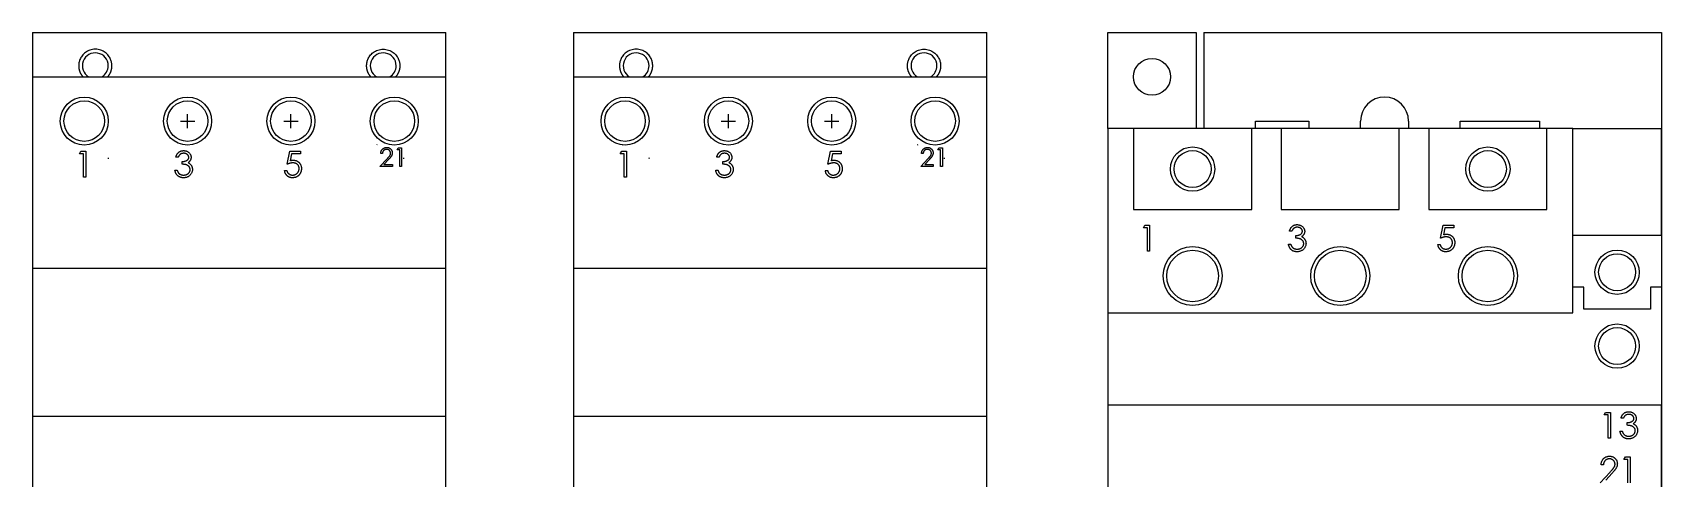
# Model space of a CAD drawing. Extents: x 416820 to 417520, y 334220 to 335520.
# Drawn here: x 417085.1 to 417305.7, y 334771.5 to 334832 of the extents above; entities that cross this region are included whole.
import ezdxf

# ---------------------------------------------------------------- set-up
doc = ezdxf.new("R2010")
doc.units = 0
doc.header["$MEASUREMENT"] = 0
doc.linetypes.add('ACAD_ISO07W100', pattern=[3, 0, -3])
for name, color, linetype in [('PV-1378', 7, 'Continuous'), ('PV-1A6A', 7, 'Continuous'), ('PV-2418', 7, 'Continuous')]:
    doc.layers.add(name, color=color, linetype=linetype)

# ---------------------------------------------------------------- blocks, each defined once
blk = doc.blocks.new('Manufacturer上海良信PartName接触器SeriesNDC1ShellFrameLimitingCurrentRemarkPartTypeMinCurrent25.1MaxCurrent38Poles3PMinPower0MaxPower0LibType3DelFlgfalseUpdateDate2023-01-0100000')
for p, q in [((-7, 29.04), (-7, 30.96)), ((7, 29.04), (7, 30.96)), ((-7.96, 30), (-6.04, 30)), ((6.04, 30), (7.96, 30))]:
    blk.add_line(p, q)
at = {"linetype": 'ACAD_ISO07W100', "ltscale": 3}
for centre in [(-20, 25), (20, 25)]:
    blk.add_circle(centre, 2.25, dxfattribs=at)
at = {"layer": 'PV-1378'}
for p, q in [((-28, 42), (28, 42)), ((-28, 42), (-28, 36)), ((28, 36), (28, 42)), ((-28, 36), (28, 36)), ((-28, 36), (-28, 10)), ((28, 10), (28, 36)), ((-21.65, 25.55), (-21.44, 25.91)), ((-21.11, 25.55), (-21.65, 25.55)), ((-21.44, 25.91), (-20.79, 25.91)), ((-21.11, 22.41), (-21.11, 25.55)), ((-20.79, 25.91), (-20.79, 22.41)), ((-8.27, 25.1), (-8.59, 25.1)), ((-7.74, 24.16), (-7.74, 24.51)), ((6.49, 24.16), (6.85, 25.91)), ((6.85, 25.91), (8.28, 25.91)), ((7.09, 25.55), (6.9, 24.63)), ((8.28, 25.55), (7.09, 25.55)), ((8.28, 25.91), (8.28, 25.55)), ((19.06, 23.86), (20.03, 24.9)), ((19.38, 25.59), (19.16, 25.59)), ((20.22, 24.78), (19.6, 24.12)), ((21.37, 26.1), (21.52, 26.36)), ((21.75, 26.1), (21.37, 26.1)), ((21.52, 26.36), (21.98, 26.36)), ((21.75, 23.86), (21.75, 26.1)), ((21.98, 26.36), (21.98, 23.86)), ((-20.79, 22.41), (-21.11, 22.41)), ((-8.72, 23.35), (-8.41, 23.35)), ((6.13, 23.3), (6.44, 23.3)), ((20.76, 23.86), (19.06, 23.86)), ((19.6, 24.12), (20.76, 24.12)), ((20.76, 24.12), (20.76, 23.86)), ((21.98, 23.86), (21.75, 23.86)), ((-28, 10), (-28, -10)), ((28, 10), (-28, 10)), ((28, -10), (28, 10)), ((-28, -10), (-28, -36)), ((-28, -10), (28, -10)), ((28, -36), (28, -10))]:
    blk.add_line(p, q, dxfattribs=at)
for centre, radius in [((-21, 30), 3.25), ((-7, 30), 3.25), ((7, 30), 3.25), ((21, 30), 3.25), ((-21, 30), 2.75), ((-7, 30), 2.75), ((7, 30), 2.75), ((21, 30), 2.75)]:
    blk.add_circle(centre, radius, dxfattribs=at)
for centre, start, end in [((-19.5, 37.5), 0, 238.9973), ((19.5, 37.5), 0, 238.9973), ((-19.5, 37.5), 301.0027, 0), ((19.5, 37.5), 301.0027, 0)]:
    blk.add_arc(centre, 1.75, start, end, dxfattribs=at)
for points, weights in [([(-17.25, 37.5), (-17.25, 42), (-21.75, 42), (-21.75, 37.5)], [1, 0.333333333333, 0.333333333333, 1]), ([(17.25, 37.5), (17.25, 42), (21.75, 42), (21.75, 37.5)], [1, 0.333333333333, 0.333333333333, 1]), ([(-21.75, 37.5), (-21.75, 36.99), (-21.58, 36.45), (-21.18, 36)], [1, 0.815737865167, 0.682404531833, 0.6]), ([(-17.82, 36), (-17.42, 36.45), (-17.25, 36.99), (-17.25, 37.5)], [0.6, 0.682404531833, 0.815737865167, 1]), ([(17.82, 36), (17.42, 36.45), (17.25, 36.99), (17.25, 37.5)], [0.6, 0.682404531833, 0.815737865167, 1]), ([(21.75, 37.5), (21.75, 36.99), (21.58, 36.45), (21.18, 36)], [1, 0.815737865167, 0.682404531833, 0.6])]:
    blk.add_rational_spline(points, weights, degree=3, dxfattribs=at)
for points, knots in [([(-8.59, 25.1), (-8.58, 25.13), (-8.56, 25.2), (-8.53, 25.3), (-8.49, 25.39), (-8.45, 25.48), (-8.4, 25.56), (-8.34, 25.63), (-8.28, 25.7), (-8.21, 25.76), (-8.14, 25.82), (-8.06, 25.86), (-7.99, 25.91), (-7.9, 25.94), (-7.82, 25.96), (-7.73, 25.98), (-7.64, 25.99), (-7.58, 25.99), (-7.55, 26)], [0, 0, 0, 0, 0.072625, 0.141977, 0.208985, 0.273957, 0.336889, 0.398745, 0.460116, 0.520825, 0.580994, 0.640152, 0.698622, 0.757271, 0.816427, 0.876254, 0.937165, 1, 1, 1, 1]), ([(-7.54, 25.64), (-7.58, 25.63), (-7.66, 25.63), (-7.77, 25.61), (-7.88, 25.57), (-7.96, 25.52), (-8.02, 25.48), (-8.06, 25.44), (-8.1, 25.4), (-8.14, 25.35), (-8.18, 25.29), (-8.21, 25.23), (-8.24, 25.17), (-8.26, 25.12), (-8.27, 25.1)], [0, 0, 0, 0, 0.122712, 0.239685, 0.351816, 0.463766, 0.520818, 0.579448, 0.640604, 0.705298, 0.773634, 0.844669, 0.920057, 1, 1, 1, 1]), ([(-7.74, 24.51), (-7.69, 24.52), (-7.61, 24.52), (-7.48, 24.53), (-7.37, 24.56), (-7.26, 24.59), (-7.15, 24.64), (-7.07, 24.69), (-6.99, 24.74), (-6.94, 24.8), (-6.89, 24.87), (-6.86, 24.94), (-6.84, 25.01), (-6.84, 25.06), (-6.84, 25.09)], [0, 0, 0, 0, 0.110166, 0.215787, 0.318027, 0.417574, 0.51165, 0.596162, 0.672935, 0.74367, 0.810677, 0.874059, 0.936696, 1, 1, 1, 1]), ([(-7.55, 26), (-7.5, 25.99), (-7.41, 25.99), (-7.28, 25.97), (-7.15, 25.93), (-7.03, 25.87), (-6.91, 25.81), (-6.81, 25.73), (-6.73, 25.63), (-6.65, 25.53), (-6.6, 25.43), (-6.56, 25.31), (-6.53, 25.2), (-6.53, 25.12), (-6.52, 25.09)], [0, 0, 0, 0, 0.090254, 0.17854, 0.266093, 0.354631, 0.441886, 0.525747, 0.608114, 0.690197, 0.770821, 0.848326, 0.924012, 1, 1, 1, 1]), ([(-6.84, 25.09), (-6.84, 25.11), (-6.84, 25.14), (-6.85, 25.19), (-6.87, 25.25), (-6.89, 25.3), (-6.92, 25.34), (-6.95, 25.39), (-6.99, 25.43), (-7.04, 25.47), (-7.09, 25.51), (-7.14, 25.55), (-7.2, 25.57), (-7.26, 25.6), (-7.33, 25.61), (-7.4, 25.63), (-7.47, 25.63), (-7.52, 25.64), (-7.54, 25.64)], [0, 0, 0, 0, 0.055275, 0.109966, 0.163247, 0.218076, 0.273301, 0.330909, 0.390995, 0.454176, 0.518862, 0.583311, 0.648517, 0.715031, 0.782502, 0.852323, 0.924928, 1, 1, 1, 1]), ([(-6.52, 25.09), (-6.53, 25.05), (-6.53, 24.98), (-6.55, 24.87), (-6.58, 24.77), (-6.63, 24.68), (-6.68, 24.59), (-6.75, 24.51), (-6.84, 24.43), (-6.9, 24.39), (-6.93, 24.37)], [0, 0, 0, 0, 0.1280675, 0.2506083, 0.3706302, 0.4900722, 0.6103748, 0.7343131, 0.8632165, 1, 1, 1, 1]), ([(-6.93, 24.37), (-6.9, 24.35), (-6.82, 24.31), (-6.72, 24.24), (-6.63, 24.16), (-6.58, 24.1), (-6.55, 24.07)], [0, 0, 0, 0, 0.2538796, 0.5030089, 0.7502911, 1, 1, 1, 1]), ([(7.26, 24.33), (7.23, 24.33), (7.18, 24.33), (7.09, 24.32), (7, 24.31), (6.91, 24.29), (6.81, 24.26), (6.7, 24.23), (6.6, 24.2), (6.53, 24.17), (6.49, 24.16)], [0, 0, 0, 0, 0.102203, 0.2110233, 0.3250997, 0.4465021, 0.5737877, 0.7089007, 0.8503579, 1, 1, 1, 1]), ([(6.9, 24.63), (6.94, 24.64), (7.01, 24.66), (7.12, 24.68), (7.22, 24.69), (7.28, 24.69), (7.32, 24.69)], [0, 0, 0, 0, 0.2750684, 0.5329015, 0.7739735, 1, 1, 1, 1]), ([(8.1, 23.56), (8.1, 23.59), (8.1, 23.65), (8.09, 23.73), (8.07, 23.8), (8.05, 23.87), (8.02, 23.94), (7.98, 24.01), (7.93, 24.07), (7.87, 24.12), (7.81, 24.17), (7.75, 24.22), (7.68, 24.25), (7.6, 24.28), (7.53, 24.31), (7.44, 24.32), (7.35, 24.33), (7.29, 24.33), (7.26, 24.33)], [0, 0, 0, 0, 0.065351, 0.127916, 0.18836, 0.247216, 0.30563, 0.36377, 0.422661, 0.482687, 0.5433, 0.604118, 0.664965, 0.727413, 0.791468, 0.858055, 0.927037, 1, 1, 1, 1]), ([(7.32, 24.69), (7.36, 24.69), (7.43, 24.69), (7.54, 24.68), (7.65, 24.65), (7.75, 24.62), (7.85, 24.57), (7.94, 24.51), (8.03, 24.45), (8.11, 24.37), (8.18, 24.29), (8.24, 24.2), (8.3, 24.11), (8.34, 24.01), (8.38, 23.9), (8.4, 23.79), (8.42, 23.67), (8.42, 23.59), (8.42, 23.55)], [0, 0, 0, 0, 0.065808, 0.129394, 0.190894, 0.251281, 0.310815, 0.370371, 0.430768, 0.492881, 0.555104, 0.616067, 0.677256, 0.73826, 0.800762, 0.864778, 0.931045, 1, 1, 1, 1]), ([(19.16, 25.59), (19.16, 25.62), (19.16, 25.68), (19.17, 25.76), (19.19, 25.85), (19.22, 25.92), (19.25, 26), (19.3, 26.07), (19.34, 26.13), (19.4, 26.19), (19.46, 26.25), (19.52, 26.29), (19.59, 26.33), (19.66, 26.37), (19.73, 26.39), (19.81, 26.41), (19.89, 26.42), (19.94, 26.42), (19.97, 26.42)], [0, 0, 0, 0, 0.068791, 0.135103, 0.198979, 0.261904, 0.323495, 0.385195, 0.446969, 0.509765, 0.572251, 0.633405, 0.693251, 0.752583, 0.812579, 0.873275, 0.93555, 1, 1, 1, 1]), ([(19.96, 26.17), (19.94, 26.17), (19.9, 26.17), (19.85, 26.16), (19.79, 26.15), (19.74, 26.13), (19.69, 26.11), (19.65, 26.08), (19.6, 26.05), (19.56, 26.02), (19.52, 25.98), (19.49, 25.93), (19.46, 25.89), (19.44, 25.83), (19.42, 25.78), (19.4, 25.72), (19.39, 25.66), (19.38, 25.61), (19.38, 25.59)], [0, 0, 0, 0, 0.0644387, 0.1265469, 0.1868872, 0.2458775, 0.3040409, 0.3621912, 0.4209759, 0.4806603, 0.5406003, 0.6006891, 0.6619358, 0.7244425, 0.7890384, 0.8563138, 0.926352, 1, 1, 1, 1]), ([(20.5, 25.66), (20.5, 25.68), (20.5, 25.71), (20.49, 25.76), (20.48, 25.81), (20.46, 25.85), (20.44, 25.9), (20.41, 25.94), (20.38, 25.98), (20.35, 26.02), (20.31, 26.05), (20.26, 26.08), (20.22, 26.11), (20.17, 26.13), (20.12, 26.15), (20.07, 26.16), (20.02, 26.17), (19.98, 26.17), (19.96, 26.17)], [0, 0, 0, 0, 0.0619654, 0.1221219, 0.1809885, 0.2399332, 0.2999058, 0.3599888, 0.4217757, 0.4865758, 0.5515348, 0.6150175, 0.6772586, 0.73973, 0.8030501, 0.8664951, 0.9319735, 1, 1, 1, 1]), ([(19.97, 26.42), (20, 26.42), (20.05, 26.42), (20.13, 26.41), (20.21, 26.4), (20.28, 26.37), (20.34, 26.34), (20.41, 26.3), (20.47, 26.26), (20.52, 26.2), (20.57, 26.15), (20.61, 26.09), (20.65, 26.03), (20.68, 25.96), (20.7, 25.9), (20.72, 25.83), (20.73, 25.75), (20.73, 25.71), (20.73, 25.68)], [0, 0, 0, 0, 0.069475, 0.136517, 0.200789, 0.26383, 0.325735, 0.387291, 0.449509, 0.512968, 0.576275, 0.63758, 0.697903, 0.757172, 0.816599, 0.876653, 0.93729, 1, 1, 1, 1]), ([(20.03, 24.9), (20.05, 24.92), (20.1, 24.97), (20.16, 25.04), (20.22, 25.1), (20.27, 25.16), (20.32, 25.21), (20.36, 25.26), (20.39, 25.31), (20.42, 25.36), (20.45, 25.42), (20.48, 25.5), (20.5, 25.58), (20.5, 25.63), (20.5, 25.66)], [0, 0, 0, 0, 0.110803, 0.212829, 0.306101, 0.390647, 0.466924, 0.534481, 0.593587, 0.644557, 0.7362, 0.825024, 0.911986, 1, 1, 1, 1]), ([(20.73, 25.68), (20.73, 25.65), (20.72, 25.58), (20.7, 25.48), (20.67, 25.38), (20.63, 25.3), (20.59, 25.24), (20.56, 25.18), (20.52, 25.13), (20.47, 25.07), (20.42, 25), (20.36, 24.93), (20.29, 24.86), (20.25, 24.81), (20.22, 24.78)], [0, 0, 0, 0, 0.098702, 0.195672, 0.292422, 0.391343, 0.444462, 0.504229, 0.570352, 0.642546, 0.722288, 0.807921, 0.90047, 1, 1, 1, 1]), ([(-7.56, 22.32), (-7.59, 22.32), (-7.67, 22.32), (-7.78, 22.33), (-7.88, 22.35), (-7.98, 22.38), (-8.07, 22.42), (-8.16, 22.46), (-8.24, 22.51), (-8.32, 22.58), (-8.4, 22.65), (-8.46, 22.72), (-8.52, 22.81), (-8.58, 22.9), (-8.63, 23), (-8.66, 23.11), (-8.7, 23.23), (-8.72, 23.31), (-8.72, 23.35)], [0, 0, 0, 0, 0.0655412, 0.1289632, 0.1903771, 0.2500924, 0.3085484, 0.366398, 0.4245422, 0.48317, 0.5422434, 0.6017394, 0.662506, 0.7248555, 0.7891278, 0.8563464, 0.9262952, 1, 1, 1, 1]), ([(-8.41, 23.35), (-8.4, 23.32), (-8.39, 23.27), (-8.36, 23.19), (-8.33, 23.12), (-8.29, 23.06), (-8.26, 23), (-8.22, 22.95), (-8.18, 22.9), (-8.15, 22.88), (-8.14, 22.86)], [0, 0, 0, 0, 0.14977, 0.291316, 0.425966, 0.55216, 0.671527, 0.786122, 0.895325, 1, 1, 1, 1]), ([(-8.14, 22.86), (-8.12, 22.85), (-8.08, 22.82), (-8.01, 22.78), (-7.95, 22.75), (-7.87, 22.72), (-7.8, 22.7), (-7.72, 22.69), (-7.64, 22.68), (-7.58, 22.68), (-7.55, 22.67)], [0, 0, 0, 0, 0.118271, 0.236178, 0.355663, 0.475904, 0.600127, 0.728608, 0.861313, 1, 1, 1, 1]), ([(-6.66, 23.41), (-6.66, 23.45), (-6.66, 23.51), (-6.69, 23.61), (-6.73, 23.7), (-6.78, 23.79), (-6.84, 23.87), (-6.92, 23.94), (-7.01, 24), (-7.09, 24.04), (-7.16, 24.07), (-7.22, 24.09), (-7.29, 24.1), (-7.37, 24.12), (-7.45, 24.13), (-7.54, 24.14), (-7.64, 24.15), (-7.7, 24.15), (-7.74, 24.16)], [0, 0, 0, 0, 0.066909, 0.133485, 0.201035, 0.271234, 0.34288, 0.413836, 0.485977, 0.56023, 0.599884, 0.644055, 0.691892, 0.744688, 0.801492, 0.862858, 0.929328, 1, 1, 1, 1]), ([(-6.35, 23.45), (-6.35, 23.4), (-6.35, 23.3), (-6.38, 23.15), (-6.43, 23.01), (-6.5, 22.88), (-6.59, 22.75), (-6.69, 22.64), (-6.81, 22.54), (-6.94, 22.46), (-7.08, 22.39), (-7.23, 22.35), (-7.39, 22.32), (-7.5, 22.32), (-7.56, 22.32)], [0, 0, 0, 0, 0.079648, 0.158922, 0.239619, 0.322609, 0.406035, 0.487602, 0.569685, 0.653036, 0.737436, 0.822478, 0.909748, 1, 1, 1, 1]), ([(-7.55, 22.67), (-7.52, 22.68), (-7.45, 22.68), (-7.36, 22.69), (-7.27, 22.7), (-7.19, 22.73), (-7.11, 22.76), (-7.04, 22.8), (-6.97, 22.84), (-6.9, 22.89), (-6.85, 22.95), (-6.8, 23.01), (-6.75, 23.07), (-6.72, 23.14), (-6.69, 23.2), (-6.67, 23.27), (-6.66, 23.34), (-6.66, 23.39), (-6.66, 23.41)], [0, 0, 0, 0, 0.076072, 0.148752, 0.218403, 0.28576, 0.350598, 0.414964, 0.478069, 0.541761, 0.60435, 0.664075, 0.721464, 0.777587, 0.832644, 0.887844, 0.94346, 1, 1, 1, 1]), ([(-6.55, 24.07), (-6.54, 24.04), (-6.5, 24), (-6.46, 23.92), (-6.43, 23.85), (-6.4, 23.77), (-6.37, 23.69), (-6.36, 23.61), (-6.35, 23.53), (-6.35, 23.47), (-6.35, 23.45)], [0, 0, 0, 0, 0.128136, 0.254173, 0.378112, 0.501712, 0.623986, 0.747096, 0.872875, 1, 1, 1, 1]), ([(7.2, 22.32), (7.16, 22.32), (7.09, 22.32), (6.99, 22.33), (6.9, 22.35), (6.8, 22.38), (6.72, 22.42), (6.63, 22.47), (6.55, 22.52), (6.48, 22.59), (6.41, 22.66), (6.35, 22.74), (6.29, 22.82), (6.24, 22.91), (6.2, 23), (6.17, 23.1), (6.15, 23.2), (6.13, 23.27), (6.13, 23.3)], [0, 0, 0, 0, 0.065421, 0.128708, 0.190236, 0.250724, 0.310637, 0.370766, 0.431615, 0.493523, 0.555883, 0.617342, 0.678668, 0.740711, 0.802985, 0.866803, 0.932347, 1, 1, 1, 1]), ([(6.44, 23.3), (6.45, 23.27), (6.47, 23.21), (6.5, 23.12), (6.54, 23.03), (6.59, 22.96), (6.64, 22.9), (6.71, 22.85), (6.78, 22.8), (6.86, 22.75), (6.94, 22.72), (7.03, 22.69), (7.12, 22.68), (7.18, 22.68), (7.22, 22.67)], [0, 0, 0, 0, 0.094687, 0.181994, 0.264377, 0.34218, 0.418618, 0.496509, 0.577369, 0.661511, 0.746733, 0.831258, 0.915206, 1, 1, 1, 1]), ([(8.42, 23.55), (8.42, 23.52), (8.42, 23.46), (8.41, 23.38), (8.4, 23.3), (8.38, 23.22), (8.36, 23.14), (8.33, 23.06), (8.3, 22.99), (8.26, 22.91), (8.22, 22.84), (8.17, 22.78), (8.12, 22.71), (8.07, 22.66), (8.02, 22.6), (7.96, 22.55), (7.89, 22.51), (7.83, 22.47), (7.76, 22.43), (7.68, 22.4), (7.61, 22.37), (7.53, 22.35), (7.45, 22.34), (7.37, 22.32), (7.28, 22.32), (7.23, 22.32), (7.2, 22.32)], [0, 0, 0, 0, 0.0440145, 0.0874341, 0.1301184, 0.1725537, 0.2145548, 0.2562981, 0.2984382, 0.340849, 0.3827152, 0.423924, 0.4642462, 0.5040737, 0.5438619, 0.5835667, 0.6230943, 0.6632291, 0.7035513, 0.7439379, 0.7845413, 0.8257501, 0.8677574, 0.9107452, 0.9549144, 1, 1, 1, 1]), ([(7.22, 22.67), (7.25, 22.68), (7.3, 22.68), (7.39, 22.69), (7.47, 22.71), (7.55, 22.74), (7.63, 22.77), (7.71, 22.82), (7.78, 22.87), (7.84, 22.93), (7.9, 22.99), (7.96, 23.06), (8, 23.14), (8.04, 23.21), (8.07, 23.29), (8.09, 23.38), (8.1, 23.47), (8.1, 23.53), (8.1, 23.56)], [0, 0, 0, 0, 0.064207, 0.126425, 0.18768, 0.248216, 0.308305, 0.369661, 0.431699, 0.495947, 0.559758, 0.622295, 0.683911, 0.745092, 0.80674, 0.869087, 0.93329, 1, 1, 1, 1])]:
    blk.add_open_spline(points, degree=3, knots=knots, dxfattribs=at)
blk = doc.blocks.new('Manufacturer上海良信PartName接触器SeriesNDC1ShellFrameLimitingCurrentRemarkPartTypeMinCurrent38.1MaxCurrent65Poles3PMinPower0MaxPower0LibType3DelFlgfalseUpdateDate2023-01-0100000')
at = {"layer": 'PV-1A6A'}
for p, q in [((37.5, 64), (37.5, 50)), ((37.5, 50), (37.5, 46.5)), ((37.5, 46.5), (37.5, 13.5)), ((37.5, 13.5), (37.5, -13.5))]:
    blk.add_line(p, q, dxfattribs=at)
at = {"layer": 'PV-2418'}
for p, q in [((-37.5, 64), (-25.5, 64)), ((-37.5, 51), (-37.5, 64)), ((-25.5, 64), (-25.5, 51)), ((-24.5, 64), (37.5, 64)), ((-24.5, 64), (-24.5, 51)), ((37.5, 64), (37.5, 51)), ((-34, 51), (-37.5, 51)), ((-37.5, 51), (-37.5, 26)), ((-34, 51), (-34, 40)), ((-18, 51), (-34, 51)), ((-14, 51), (-18, 51)), ((-18, 40), (-18, 51)), ((-17.5, 51), (-17.5, 52)), ((-17.5, 52), (-10.25, 52)), ((-14, 51), (-14, 40)), ((2, 51), (-14, 51)), ((-10.25, 52), (-10.25, 51)), ((-3.25, 51), (-3.25, 52)), ((6, 51), (2, 51)), ((2, 40), (2, 51)), ((3.25, 52), (3.25, 51)), ((6, 51), (6, 40)), ((22, 51), (6, 51)), ((10.25, 51), (10.25, 52)), ((10.25, 52), (21, 52)), ((21, 52), (21, 51)), ((25.5, 51), (22, 51)), ((22, 40), (22, 51)), ((25.5, 51), (37.5, 51)), ((25.5, 26), (25.5, 51)), ((37.5, 36.5), (37.5, 51)), ((-34, 40), (-18, 40)), ((-14, 40), (2, 40)), ((6, 40), (22, 40)), ((-32.67, 37.51), (-32.47, 37.87)), ((-32.13, 37.51), (-32.67, 37.51)), ((-32.47, 37.87), (-31.82, 37.87)), ((-32.13, 34.37), (-32.13, 37.51)), ((-31.82, 37.87), (-31.82, 34.37)), ((7.58, 36.12), (7.94, 37.87)), ((7.94, 37.87), (9.37, 37.87)), ((8.18, 37.51), (7.99, 36.59)), ((9.37, 37.51), (8.18, 37.51)), ((9.37, 37.87), (9.37, 37.51)), ((-13.02, 35.31), (-12.7, 35.31)), ((-12.57, 37.06), (-12.88, 37.06)), ((-12.03, 36.12), (-12.03, 36.48)), ((37.5, 36.5), (25.5, 36.5)), ((37.5, 36.5), (37.5, 29.5)), ((-31.82, 34.37), (-32.13, 34.37)), ((7.22, 35.27), (7.53, 35.27)), ((27, 29.5), (25.5, 29.5)), ((27, 26.5), (27, 29.5)), ((37.5, 29.5), (36, 29.5)), ((36, 29.5), (36, 26.5)), ((37.5, 29.5), (37.5, 13.5)), ((36, 26.5), (27, 26.5)), ((-37.5, 26), (25.5, 26)), ((-37.5, 26), (-37.5, 13.5)), ((37.5, 13.5), (-37.5, 13.5)), ((-37.5, 13.5), (-37.5, -16.5)), ((37.5, -16.5), (37.5, 13.5)), ((29.74, 12.15), (29.94, 12.51)), ((30.27, 12.15), (29.74, 12.15)), ((29.94, 12.51), (30.59, 12.51)), ((30.27, 9.01), (30.27, 12.15)), ((30.59, 12.51), (30.59, 9.01)), ((32.34, 11.7), (32.02, 11.7)), ((32.88, 10.76), (32.88, 11.12)), ((30.59, 9.01), (30.27, 9.01)), ((31.89, 9.95), (32.2, 9.95)), ((29.2, 2.97), (30.55, 4.42)), ((29.65, 5.4), (29.33, 5.4)), ((32.43, 6.11), (32.63, 6.47)), ((32.97, 6.11), (32.43, 6.11)), ((32.63, 6.47), (33.28, 6.47)), ((32.97, 2.97), (32.97, 6.11)), ((33.28, 6.47), (33.28, 2.97)), ((30.82, 4.27), (29.95, 3.33))]:
    blk.add_line(p, q, dxfattribs=at)
for centre, radius in [((-31.5, 58), 2.5), ((-26, 45.5), 3), ((-26, 45.5), 2.5), ((14, 45.5), 3), ((14, 45.5), 2.5), ((-26, 31), 4), ((-26, 31), 3.5), ((-6, 31), 4), ((-6, 31), 3.5), ((14, 31), 4), ((14, 31), 3.5), ((31.5, 31.5), 3), ((31.5, 31.5), 2.5), ((31.5, 21.5), 3), ((31.5, 21.5), 2.5)]:
    blk.add_circle(centre, radius, dxfattribs=at)
blk.add_arc((0, 52), 3.25, 0, 180, dxfattribs=at)
for points, knots in [([(-12.88, 37.06), (-12.87, 37.1), (-12.86, 37.17), (-12.82, 37.27), (-12.78, 37.36), (-12.74, 37.45), (-12.69, 37.53), (-12.63, 37.6), (-12.57, 37.67), (-12.5, 37.73), (-12.43, 37.78), (-12.36, 37.83), (-12.28, 37.87), (-12.2, 37.9), (-12.11, 37.93), (-12.02, 37.95), (-11.93, 37.96), (-11.87, 37.96), (-11.84, 37.96)], [0, 0, 0, 0, 0.072625, 0.141977, 0.208985, 0.273957, 0.336889, 0.398745, 0.460116, 0.520825, 0.580994, 0.640152, 0.698622, 0.757271, 0.816427, 0.876254, 0.937165, 1, 1, 1, 1]), ([(-11.84, 37.6), (-11.88, 37.6), (-11.95, 37.6), (-12.07, 37.57), (-12.17, 37.54), (-12.25, 37.49), (-12.31, 37.45), (-12.35, 37.41), (-12.39, 37.36), (-12.43, 37.31), (-12.47, 37.26), (-12.5, 37.2), (-12.54, 37.13), (-12.56, 37.09), (-12.57, 37.06)], [0, 0, 0, 0, 0.122712, 0.239685, 0.351816, 0.463766, 0.520818, 0.579448, 0.640604, 0.705298, 0.773634, 0.844669, 0.920057, 1, 1, 1, 1]), ([(-11.84, 37.96), (-11.8, 37.96), (-11.7, 37.96), (-11.57, 37.93), (-11.44, 37.89), (-11.32, 37.84), (-11.21, 37.77), (-11.11, 37.69), (-11.02, 37.6), (-10.95, 37.5), (-10.89, 37.39), (-10.85, 37.28), (-10.82, 37.17), (-10.82, 37.09), (-10.82, 37.05)], [0, 0, 0, 0, 0.0902542, 0.1785398, 0.266093, 0.354631, 0.4418862, 0.5257469, 0.6081136, 0.6901973, 0.7708215, 0.8483262, 0.9240117, 1, 1, 1, 1]), ([(-11.13, 37.05), (-11.13, 37.07), (-11.13, 37.11), (-11.14, 37.16), (-11.16, 37.21), (-11.18, 37.26), (-11.21, 37.31), (-11.24, 37.36), (-11.29, 37.4), (-11.33, 37.44), (-11.38, 37.48), (-11.44, 37.51), (-11.5, 37.54), (-11.56, 37.56), (-11.62, 37.58), (-11.69, 37.59), (-11.76, 37.6), (-11.81, 37.6), (-11.84, 37.6)], [0, 0, 0, 0, 0.055275, 0.109966, 0.163247, 0.218076, 0.273301, 0.330909, 0.390995, 0.454176, 0.518862, 0.583311, 0.648517, 0.715031, 0.782502, 0.852323, 0.924928, 1, 1, 1, 1]), ([(-11.85, 34.28), (-11.89, 34.28), (-11.96, 34.28), (-12.07, 34.3), (-12.17, 34.32), (-12.27, 34.35), (-12.36, 34.38), (-12.45, 34.43), (-12.54, 34.48), (-12.62, 34.54), (-12.69, 34.61), (-12.76, 34.69), (-12.82, 34.78), (-12.87, 34.87), (-12.92, 34.97), (-12.96, 35.08), (-12.99, 35.19), (-13.01, 35.27), (-13.02, 35.31)], [0, 0, 0, 0, 0.065541, 0.128963, 0.190377, 0.250092, 0.308548, 0.366398, 0.424542, 0.48317, 0.542243, 0.601739, 0.662506, 0.724856, 0.789128, 0.856346, 0.926295, 1, 1, 1, 1]), ([(-12.7, 35.31), (-12.69, 35.29), (-12.68, 35.23), (-12.65, 35.16), (-12.62, 35.09), (-12.59, 35.03), (-12.55, 34.97), (-12.51, 34.92), (-12.47, 34.87), (-12.44, 34.84), (-12.43, 34.83)], [0, 0, 0, 0, 0.14977, 0.291316, 0.425966, 0.55216, 0.671527, 0.786122, 0.895325, 1, 1, 1, 1]), ([(-12.03, 36.48), (-11.99, 36.48), (-11.9, 36.48), (-11.78, 36.5), (-11.66, 36.52), (-11.55, 36.56), (-11.45, 36.6), (-11.36, 36.65), (-11.29, 36.71), (-11.23, 36.77), (-11.19, 36.84), (-11.16, 36.91), (-11.14, 36.98), (-11.13, 37.03), (-11.13, 37.05)], [0, 0, 0, 0, 0.110166, 0.215787, 0.318027, 0.417574, 0.51165, 0.596162, 0.672935, 0.74367, 0.810677, 0.874059, 0.936696, 1, 1, 1, 1]), ([(-10.95, 35.38), (-10.95, 35.41), (-10.96, 35.48), (-10.98, 35.57), (-11.02, 35.67), (-11.07, 35.75), (-11.14, 35.83), (-11.21, 35.91), (-11.3, 35.97), (-11.38, 36.01), (-11.46, 36.04), (-11.52, 36.05), (-11.59, 36.07), (-11.66, 36.08), (-11.74, 36.1), (-11.83, 36.11), (-11.93, 36.12), (-12, 36.12), (-12.03, 36.12)], [0, 0, 0, 0, 0.0669092, 0.1334854, 0.2010351, 0.2712343, 0.34288, 0.4138361, 0.4859766, 0.5602296, 0.5998842, 0.6440548, 0.6918919, 0.7446875, 0.8014918, 0.8628577, 0.9293284, 1, 1, 1, 1]), ([(-10.64, 35.41), (-10.64, 35.36), (-10.64, 35.26), (-10.68, 35.12), (-10.73, 34.98), (-10.8, 34.84), (-10.88, 34.72), (-10.98, 34.6), (-11.1, 34.51), (-11.23, 34.43), (-11.37, 34.36), (-11.53, 34.32), (-11.69, 34.29), (-11.79, 34.28), (-11.85, 34.28)], [0, 0, 0, 0, 0.0796483, 0.1589217, 0.2396195, 0.3226094, 0.4060346, 0.4876021, 0.5696846, 0.6530361, 0.7374357, 0.8224778, 0.9097477, 1, 1, 1, 1]), ([(-11.84, 34.64), (-11.81, 34.64), (-11.75, 34.64), (-11.65, 34.65), (-11.57, 34.67), (-11.48, 34.69), (-11.4, 34.73), (-11.33, 34.76), (-11.26, 34.81), (-11.2, 34.86), (-11.14, 34.92), (-11.09, 34.98), (-11.05, 35.04), (-11.01, 35.1), (-10.99, 35.17), (-10.97, 35.24), (-10.95, 35.31), (-10.95, 35.36), (-10.95, 35.38)], [0, 0, 0, 0, 0.076072, 0.148752, 0.218403, 0.28576, 0.350598, 0.414964, 0.478069, 0.541761, 0.60435, 0.664075, 0.721464, 0.777587, 0.832644, 0.887844, 0.94346, 1, 1, 1, 1]), ([(-10.82, 37.05), (-10.82, 37.01), (-10.82, 36.94), (-10.84, 36.84), (-10.87, 36.74), (-10.92, 36.64), (-10.98, 36.56), (-11.05, 36.47), (-11.13, 36.4), (-11.19, 36.35), (-11.23, 36.33)], [0, 0, 0, 0, 0.128068, 0.250608, 0.37063, 0.490072, 0.610375, 0.734313, 0.863217, 1, 1, 1, 1]), ([(-11.23, 36.33), (-11.19, 36.31), (-11.12, 36.28), (-11.02, 36.21), (-10.92, 36.13), (-10.87, 36.06), (-10.85, 36.03)], [0, 0, 0, 0, 0.25388, 0.503009, 0.750291, 1, 1, 1, 1]), ([(-10.85, 36.03), (-10.83, 36.01), (-10.8, 35.96), (-10.76, 35.89), (-10.72, 35.82), (-10.69, 35.74), (-10.67, 35.66), (-10.65, 35.58), (-10.64, 35.5), (-10.64, 35.44), (-10.64, 35.41)], [0, 0, 0, 0, 0.128136, 0.254173, 0.378112, 0.501712, 0.623986, 0.747096, 0.872875, 1, 1, 1, 1]), ([(8.35, 36.3), (8.32, 36.3), (8.27, 36.3), (8.18, 36.29), (8.09, 36.28), (8, 36.26), (7.9, 36.23), (7.8, 36.2), (7.69, 36.16), (7.62, 36.14), (7.58, 36.12)], [0, 0, 0, 0, 0.102203, 0.2110233, 0.3250997, 0.4465021, 0.5737877, 0.7089007, 0.8503579, 1, 1, 1, 1]), ([(7.99, 36.59), (8.03, 36.6), (8.1, 36.62), (8.21, 36.64), (8.31, 36.66), (8.38, 36.66), (8.41, 36.66)], [0, 0, 0, 0, 0.275068, 0.532901, 0.773973, 1, 1, 1, 1]), ([(9.51, 35.52), (9.51, 35.49), (9.51, 35.43), (9.5, 35.35), (9.49, 35.26), (9.47, 35.18), (9.45, 35.1), (9.42, 35.03), (9.39, 34.95), (9.35, 34.88), (9.31, 34.81), (9.26, 34.74), (9.21, 34.68), (9.16, 34.62), (9.11, 34.57), (9.05, 34.52), (8.98, 34.48), (8.92, 34.44), (8.85, 34.4), (8.78, 34.37), (8.7, 34.34), (8.62, 34.32), (8.54, 34.3), (8.46, 34.29), (8.37, 34.28), (8.32, 34.28), (8.29, 34.28)], [0, 0, 0, 0, 0.0440145, 0.0874341, 0.1301184, 0.1725537, 0.2145548, 0.2562981, 0.2984382, 0.340849, 0.3827152, 0.423924, 0.4642462, 0.5040737, 0.5438619, 0.5835667, 0.6230943, 0.6632291, 0.7035513, 0.7439379, 0.7845413, 0.8257501, 0.8677574, 0.9107452, 0.9549144, 1, 1, 1, 1]), ([(8.31, 34.64), (8.34, 34.64), (8.39, 34.64), (8.48, 34.66), (8.57, 34.67), (8.65, 34.7), (8.72, 34.74), (8.8, 34.78), (8.87, 34.83), (8.93, 34.89), (8.99, 34.96), (9.05, 35.03), (9.09, 35.1), (9.13, 35.18), (9.16, 35.26), (9.18, 35.35), (9.19, 35.44), (9.19, 35.5), (9.19, 35.53)], [0, 0, 0, 0, 0.064207, 0.126425, 0.18768, 0.248216, 0.308305, 0.369661, 0.431699, 0.495947, 0.559758, 0.622295, 0.683911, 0.745092, 0.80674, 0.869087, 0.93329, 1, 1, 1, 1]), ([(9.19, 35.53), (9.19, 35.56), (9.19, 35.61), (9.18, 35.69), (9.16, 35.77), (9.14, 35.84), (9.11, 35.91), (9.07, 35.97), (9.02, 36.03), (8.96, 36.09), (8.91, 36.14), (8.84, 36.18), (8.77, 36.22), (8.7, 36.25), (8.62, 36.27), (8.53, 36.29), (8.44, 36.3), (8.38, 36.3), (8.35, 36.3)], [0, 0, 0, 0, 0.065351, 0.127916, 0.18836, 0.247216, 0.30563, 0.36377, 0.422661, 0.482687, 0.5433, 0.604118, 0.664965, 0.727413, 0.791468, 0.858055, 0.927037, 1, 1, 1, 1]), ([(8.41, 36.66), (8.45, 36.66), (8.52, 36.66), (8.64, 36.64), (8.74, 36.62), (8.84, 36.58), (8.94, 36.54), (9.03, 36.48), (9.12, 36.41), (9.2, 36.34), (9.27, 36.26), (9.33, 36.17), (9.39, 36.07), (9.43, 35.97), (9.47, 35.87), (9.49, 35.75), (9.51, 35.64), (9.51, 35.56), (9.51, 35.52)], [0, 0, 0, 0, 0.065808, 0.129394, 0.190894, 0.251281, 0.310815, 0.370371, 0.430768, 0.492881, 0.555104, 0.616067, 0.677256, 0.73826, 0.800762, 0.864778, 0.931045, 1, 1, 1, 1]), ([(-12.43, 34.83), (-12.41, 34.81), (-12.37, 34.78), (-12.31, 34.75), (-12.24, 34.71), (-12.17, 34.69), (-12.09, 34.67), (-12.01, 34.65), (-11.93, 34.64), (-11.87, 34.64), (-11.84, 34.64)], [0, 0, 0, 0, 0.118271, 0.236178, 0.355663, 0.475904, 0.600127, 0.728608, 0.861313, 1, 1, 1, 1]), ([(8.29, 34.28), (8.25, 34.28), (8.18, 34.28), (8.08, 34.3), (7.99, 34.32), (7.89, 34.35), (7.81, 34.39), (7.72, 34.44), (7.64, 34.49), (7.57, 34.56), (7.5, 34.63), (7.44, 34.7), (7.38, 34.79), (7.33, 34.87), (7.29, 34.96), (7.26, 35.06), (7.24, 35.16), (7.23, 35.23), (7.22, 35.27)], [0, 0, 0, 0, 0.065421, 0.128708, 0.190236, 0.250724, 0.310637, 0.370766, 0.431615, 0.493523, 0.555883, 0.617342, 0.678668, 0.740711, 0.802985, 0.866803, 0.932347, 1, 1, 1, 1]), ([(7.53, 35.27), (7.54, 35.24), (7.56, 35.17), (7.59, 35.08), (7.63, 35), (7.68, 34.93), (7.73, 34.87), (7.8, 34.81), (7.87, 34.76), (7.95, 34.72), (8.04, 34.68), (8.12, 34.66), (8.21, 34.64), (8.28, 34.64), (8.31, 34.64)], [0, 0, 0, 0, 0.094687, 0.181994, 0.264377, 0.34218, 0.418618, 0.496509, 0.577369, 0.661511, 0.746733, 0.831258, 0.915206, 1, 1, 1, 1]), ([(32.02, 11.7), (32.03, 11.73), (32.05, 11.8), (32.08, 11.9), (32.12, 11.99), (32.17, 12.08), (32.22, 12.16), (32.27, 12.23), (32.34, 12.3), (32.4, 12.36), (32.47, 12.42), (32.55, 12.47), (32.63, 12.51), (32.71, 12.54), (32.79, 12.56), (32.88, 12.58), (32.97, 12.59), (33.04, 12.6), (33.07, 12.6)], [0, 0, 0, 0, 0.072625, 0.141977, 0.208985, 0.273957, 0.336889, 0.398745, 0.460116, 0.520825, 0.580994, 0.640152, 0.698622, 0.757271, 0.816427, 0.876254, 0.937165, 1, 1, 1, 1]), ([(33.07, 12.24), (33.03, 12.24), (32.95, 12.23), (32.84, 12.21), (32.74, 12.17), (32.66, 12.13), (32.6, 12.08), (32.56, 12.04), (32.51, 12), (32.48, 11.95), (32.44, 11.89), (32.4, 11.83), (32.37, 11.77), (32.35, 11.72), (32.34, 11.7)], [0, 0, 0, 0, 0.122712, 0.239685, 0.351816, 0.463766, 0.520818, 0.579448, 0.640604, 0.705298, 0.773634, 0.844669, 0.920057, 1, 1, 1, 1]), ([(32.88, 11.12), (32.92, 11.12), (33.01, 11.12), (33.13, 11.13), (33.25, 11.16), (33.36, 11.2), (33.46, 11.24), (33.55, 11.29), (33.62, 11.34), (33.68, 11.41), (33.72, 11.47), (33.75, 11.54), (33.77, 11.61), (33.77, 11.66), (33.77, 11.69)], [0, 0, 0, 0, 0.1101656, 0.2157873, 0.3180274, 0.417574, 0.5116505, 0.5961621, 0.6729345, 0.7436696, 0.810677, 0.874059, 0.9366963, 1, 1, 1, 1]), ([(33.07, 12.6), (33.11, 12.59), (33.2, 12.59), (33.34, 12.57), (33.46, 12.53), (33.59, 12.47), (33.7, 12.41), (33.8, 12.33), (33.89, 12.23), (33.96, 12.13), (34.02, 12.03), (34.06, 11.92), (34.08, 11.8), (34.09, 11.73), (34.09, 11.69)], [0, 0, 0, 0, 0.090254, 0.17854, 0.266093, 0.354631, 0.441886, 0.525747, 0.608114, 0.690197, 0.770821, 0.848326, 0.924012, 1, 1, 1, 1]), ([(33.77, 11.69), (33.77, 11.71), (33.77, 11.74), (33.76, 11.8), (33.75, 11.85), (33.73, 11.9), (33.7, 11.94), (33.66, 11.99), (33.62, 12.03), (33.57, 12.07), (33.52, 12.11), (33.47, 12.15), (33.41, 12.17), (33.35, 12.2), (33.28, 12.22), (33.22, 12.23), (33.14, 12.24), (33.1, 12.24), (33.07, 12.24)], [0, 0, 0, 0, 0.055275, 0.109966, 0.163247, 0.218076, 0.273301, 0.330909, 0.390995, 0.454176, 0.518862, 0.583311, 0.648517, 0.715031, 0.782502, 0.852323, 0.924928, 1, 1, 1, 1]), ([(34.09, 11.69), (34.09, 11.65), (34.09, 11.58), (34.07, 11.47), (34.03, 11.37), (33.99, 11.28), (33.93, 11.19), (33.86, 11.11), (33.78, 11.03), (33.71, 10.99), (33.68, 10.97)], [0, 0, 0, 0, 0.128068, 0.250608, 0.37063, 0.490072, 0.610375, 0.734313, 0.863217, 1, 1, 1, 1]), ([(33.06, 8.92), (33.02, 8.92), (32.95, 8.92), (32.84, 8.93), (32.73, 8.95), (32.64, 8.98), (32.54, 9.02), (32.45, 9.06), (32.37, 9.12), (32.29, 9.18), (32.22, 9.25), (32.15, 9.32), (32.09, 9.41), (32.04, 9.5), (31.99, 9.6), (31.95, 9.71), (31.91, 9.83), (31.9, 9.91), (31.89, 9.95)], [0, 0, 0, 0, 0.065541, 0.128963, 0.190377, 0.250092, 0.308548, 0.366398, 0.424542, 0.48317, 0.542243, 0.601739, 0.662506, 0.724856, 0.789128, 0.856346, 0.926295, 1, 1, 1, 1]), ([(32.2, 9.95), (32.21, 9.92), (32.23, 9.87), (32.26, 9.79), (32.29, 9.72), (32.32, 9.66), (32.35, 9.6), (32.39, 9.55), (32.43, 9.5), (32.46, 9.48), (32.48, 9.46)], [0, 0, 0, 0, 0.14977, 0.291316, 0.425966, 0.55216, 0.671527, 0.786122, 0.895325, 1, 1, 1, 1]), ([(32.48, 9.46), (32.5, 9.45), (32.54, 9.42), (32.6, 9.38), (32.67, 9.35), (32.74, 9.32), (32.81, 9.3), (32.89, 9.29), (32.98, 9.28), (33.03, 9.28), (33.06, 9.28)], [0, 0, 0, 0, 0.118271, 0.236178, 0.355663, 0.475904, 0.600127, 0.728608, 0.861313, 1, 1, 1, 1]), ([(33.95, 10.02), (33.95, 10.05), (33.95, 10.11), (33.93, 10.21), (33.89, 10.3), (33.83, 10.39), (33.77, 10.47), (33.69, 10.54), (33.6, 10.6), (33.52, 10.64), (33.45, 10.67), (33.39, 10.69), (33.32, 10.7), (33.25, 10.72), (33.16, 10.73), (33.07, 10.74), (32.98, 10.75), (32.91, 10.75), (32.88, 10.76)], [0, 0, 0, 0, 0.066909, 0.133485, 0.201035, 0.271234, 0.34288, 0.413836, 0.485977, 0.56023, 0.599884, 0.644055, 0.691892, 0.744688, 0.801492, 0.862858, 0.929328, 1, 1, 1, 1]), ([(34.27, 10.05), (34.27, 10), (34.26, 9.9), (34.23, 9.75), (34.18, 9.61), (34.11, 9.48), (34.02, 9.35), (33.92, 9.24), (33.81, 9.14), (33.67, 9.06), (33.53, 9), (33.38, 8.95), (33.22, 8.92), (33.11, 8.92), (33.06, 8.92)], [0, 0, 0, 0, 0.079648, 0.158922, 0.239619, 0.322609, 0.406035, 0.487602, 0.569685, 0.653036, 0.737436, 0.822478, 0.909748, 1, 1, 1, 1]), ([(33.06, 9.28), (33.1, 9.28), (33.16, 9.28), (33.25, 9.29), (33.34, 9.3), (33.43, 9.33), (33.5, 9.36), (33.58, 9.4), (33.65, 9.44), (33.71, 9.5), (33.77, 9.55), (33.82, 9.61), (33.86, 9.67), (33.89, 9.74), (33.92, 9.8), (33.94, 9.87), (33.95, 9.94), (33.95, 9.99), (33.95, 10.02)], [0, 0, 0, 0, 0.076072, 0.148752, 0.218403, 0.28576, 0.350598, 0.414964, 0.478069, 0.541761, 0.60435, 0.664075, 0.721464, 0.777587, 0.832644, 0.887844, 0.94346, 1, 1, 1, 1]), ([(33.68, 10.97), (33.72, 10.95), (33.79, 10.91), (33.89, 10.84), (33.98, 10.76), (34.03, 10.7), (34.06, 10.67)], [0, 0, 0, 0, 0.2538796, 0.5030089, 0.7502911, 1, 1, 1, 1]), ([(34.06, 10.67), (34.08, 10.64), (34.11, 10.6), (34.15, 10.53), (34.19, 10.45), (34.22, 10.37), (34.24, 10.3), (34.26, 10.21), (34.27, 10.13), (34.27, 10.07), (34.27, 10.05)], [0, 0, 0, 0, 0.128136, 0.254173, 0.378112, 0.501712, 0.623986, 0.747096, 0.872875, 1, 1, 1, 1]), ([(29.33, 5.4), (29.33, 5.44), (29.34, 5.52), (29.36, 5.64), (29.38, 5.75), (29.42, 5.86), (29.47, 5.96), (29.53, 6.06), (29.59, 6.15), (29.67, 6.24), (29.75, 6.31), (29.84, 6.38), (29.94, 6.44), (30.03, 6.48), (30.14, 6.52), (30.24, 6.54), (30.36, 6.56), (30.43, 6.56), (30.47, 6.56)], [0, 0, 0, 0, 0.0687908, 0.1351033, 0.1989787, 0.2619043, 0.323495, 0.3851954, 0.4469692, 0.5097648, 0.5722506, 0.6334052, 0.6932512, 0.7525832, 0.8125793, 0.8732751, 0.9355499, 1, 1, 1, 1]), ([(30.46, 6.2), (30.43, 6.2), (30.38, 6.2), (30.3, 6.19), (30.22, 6.17), (30.15, 6.15), (30.08, 6.12), (30.02, 6.09), (29.96, 6.04), (29.9, 5.99), (29.85, 5.94), (29.8, 5.88), (29.76, 5.81), (29.72, 5.74), (29.69, 5.66), (29.67, 5.58), (29.66, 5.49), (29.65, 5.43), (29.65, 5.4)], [0, 0, 0, 0, 0.064439, 0.126547, 0.186887, 0.245878, 0.304041, 0.362191, 0.420976, 0.48066, 0.5406, 0.600689, 0.661936, 0.724443, 0.789038, 0.856314, 0.926352, 1, 1, 1, 1]), ([(31.22, 5.49), (31.22, 5.52), (31.21, 5.57), (31.2, 5.63), (31.19, 5.7), (31.16, 5.77), (31.13, 5.83), (31.09, 5.89), (31.05, 5.94), (31, 6), (30.94, 6.04), (30.88, 6.09), (30.82, 6.12), (30.75, 6.15), (30.68, 6.18), (30.61, 6.19), (30.54, 6.2), (30.48, 6.2), (30.46, 6.2)], [0, 0, 0, 0, 0.061965, 0.122122, 0.180988, 0.239933, 0.299906, 0.359989, 0.421776, 0.486576, 0.551535, 0.615018, 0.677259, 0.73973, 0.80305, 0.866495, 0.931973, 1, 1, 1, 1]), ([(30.47, 6.56), (30.51, 6.56), (30.59, 6.56), (30.7, 6.54), (30.8, 6.52), (30.9, 6.49), (30.99, 6.44), (31.08, 6.39), (31.16, 6.33), (31.24, 6.25), (31.31, 6.18), (31.37, 6.09), (31.42, 6.01), (31.46, 5.92), (31.49, 5.82), (31.51, 5.73), (31.53, 5.63), (31.53, 5.56), (31.53, 5.52)], [0, 0, 0, 0, 0.069475, 0.136517, 0.200789, 0.26383, 0.325735, 0.387291, 0.449509, 0.512968, 0.576275, 0.63758, 0.697903, 0.757172, 0.816599, 0.876653, 0.93729, 1, 1, 1, 1]), ([(30.55, 4.42), (30.59, 4.46), (30.65, 4.52), (30.74, 4.62), (30.82, 4.71), (30.89, 4.79), (30.96, 4.87), (31.01, 4.94), (31.05, 5), (31.1, 5.07), (31.15, 5.16), (31.19, 5.27), (31.21, 5.38), (31.22, 5.46), (31.22, 5.49)], [0, 0, 0, 0, 0.110803, 0.212829, 0.306101, 0.390647, 0.466924, 0.534481, 0.593587, 0.644557, 0.7362, 0.825024, 0.911986, 1, 1, 1, 1]), ([(31.53, 5.52), (31.53, 5.47), (31.53, 5.38), (31.5, 5.23), (31.45, 5.1), (31.4, 4.99), (31.34, 4.9), (31.29, 4.82), (31.24, 4.74), (31.17, 4.66), (31.1, 4.57), (31.01, 4.47), (30.92, 4.37), (30.86, 4.3), (30.82, 4.27)], [0, 0, 0, 0, 0.098702, 0.195672, 0.292422, 0.391343, 0.444462, 0.504229, 0.570352, 0.642546, 0.722288, 0.807921, 0.90047, 1, 1, 1, 1])]:
    blk.add_open_spline(points, degree=3, knots=knots, dxfattribs=at)

msp = doc.modelspace()

# ---------------------------------------------------------------- block references
for name, p in [('Manufacturer上海良信PartName接触器SeriesNDC1ShellFrameLimitingCurrentRemarkPartTypeMinCurrent25.1MaxCurrent38Poles3PMinPower0MaxPower0LibType3DelFlgfalseUpdateDate2023-01-0100000', (417113.07, 334789.97)), ('Manufacturer上海良信PartName接触器SeriesNDC1ShellFrameLimitingCurrentRemarkPartTypeMinCurrent25.1MaxCurrent38Poles3PMinPower0MaxPower0LibType3DelFlgfalseUpdateDate2023-01-0100000', (417186.32, 334789.97)), ('Manufacturer上海良信PartName接触器SeriesNDC1ShellFrameLimitingCurrentRemarkPartTypeMinCurrent38.1MaxCurrent65Poles3PMinPower0MaxPower0LibType3DelFlgfalseUpdateDate2023-01-0100000', (417268.2, 334767.97))]:
    msp.add_blockref(name, p)

doc.saveas('drawing.dxf')
